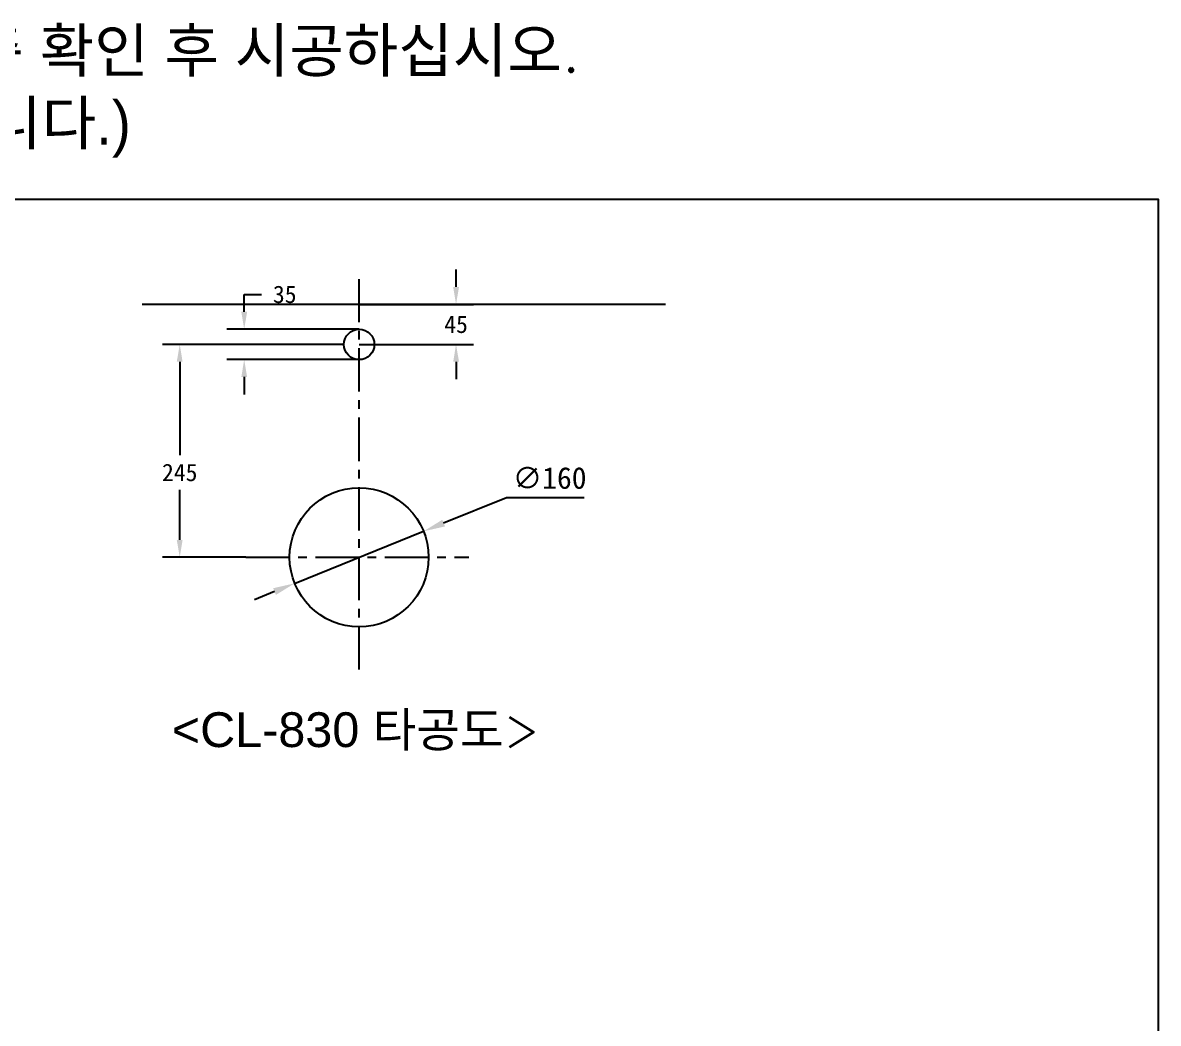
# Model space of a CAD drawing. Extents: x 0 to 3100, y 0 to 2303.
# Drawn here: x 1793 to 3100, y 1152 to 2303 of the extents above; entities that cross this region are included whole.
import ezdxf

# ---------------------------------------------------------------- set-up
doc = ezdxf.new("R2010")
doc.units = 0
doc.header["$LTSCALE"] = 20
doc.header["$MEASUREMENT"] = 0
doc.linetypes.add('CENTER', pattern=[2, 1.25, -0.25, 0.25, -0.25])
doc.layers.get('0').update_dxf_attribs({"linetype": 'CONTINUOUS'})
doc.layers.get('DEFPOINTS').update_dxf_attribs({"linetype": 'CONTINUOUS'})
for name, color, linetype in [('3', 3, 'CONTINUOUS'), ('5', 5, 'CONTINUOUS'), ('7', 7, 'CONTINUOUS'), ('CENTER', 2, 'CENTER')]:
    doc.layers.add(name, color=color, linetype=linetype)
doc.layers.add('AM_5', color=3, linetype='CONTINUOUS', lineweight=15)
doc.styles.add('GHS', font='romans', dxfattribs={"bigfont": 'ghs'})
doc.dimstyles.new('Standard$0', dxfattribs={"dimtxt": 0.18, "dimasz": 0.18, "dimexe": 0.18, "dimexo": 0.0625, "dimgap": 0.09, "dimtad": 0, "dimtih": 1, "dimtoh": 1, "dimdec": 4, "dimzin": 0, "dimdsep": 46, "dimtxsty": 'Standard', "dimcen": 0.09, "dimadec": 0, "dimazin": 0, "dimtfac": 1, "dimtdec": 4, "dimtofl": 0, "dimtmove": 0, "dimatfit": 3, "dimfxl": 0, "dimtolj": 1, "dimtzin": 0, "dimarcsym": 0})
doc.dimstyles.new('STANDARD$3', dxfattribs={"dimtxt": 2.5, "dimasz": 2, "dimexe": 2, "dimexo": 1, "dimgap": 1.5, "dimtad": 1, "dimdec": 0, "dimlfac": 10, "dimrnd": 0.5, "dimzin": 0, "dimdsep": 46, "dimtxsty": 'Standard', "dimcen": 0, "dimclrt": 2, "dimadec": 0, "dimazin": 0, "dimtfac": 1, "dimtdec": 0, "dimtmove": 0, "dimatfit": 3, "dimfxl": 0, "dimtolj": 1, "dimtzin": 0, "dimarcsym": 0})

# ---------------------------------------------------------------- blocks, each defined once
blk = doc.blocks.new('*D46')
at = {"layer": '3', "color": 3, "lineweight": -2}
for p, q in [((2162.5, 1932.9), (1953.5, 1932.9)), ((1973.5, 1912.9), (1973.5, 1805.4)), ((1973.5, 1707.9), (1973.5, 1765.4)), ((2049.7, 1687.9), (1953.5, 1687.9))]:
    blk.add_line(p, q, dxfattribs=at)
at = {"layer": '3', "color": 3}
for points in [[(1970.1, 1912.9), (1976.8, 1912.9), (1973.5, 1932.9)], [(1970.1, 1707.9), (1976.8, 1707.9), (1973.5, 1687.9)]]:
    blk.add_solid(points, dxfattribs=at)
at = {"layer": 'DEFPOINTS', "color": 0}
for p in [(1973.5, 1932.9), (2162.5, 1932.9), (2049.7, 1687.9)]:
    blk.add_point(p, dxfattribs=at)
at = {"layer": '3', "color": 2, "insert": (1973.5, 1785.4), "char_height": 20, "attachment_point": 5}
blk.add_mtext('\\A1;245', dxfattribs=at)
blk = doc.blocks.new('*D47')
at = {"layer": '3', "color": 3, "lineweight": -2}
for p, q in [((2291.6, 1999), (2291.6, 2019)), ((2180, 1979), (2311.6, 1979)), ((2180, 1932.9), (2311.6, 1932.9)), ((2291.6, 1912.9), (2291.6, 1892.9))]:
    blk.add_line(p, q, dxfattribs=at)
at = {"layer": '3', "color": 3}
for points in [[(2288.3, 1999), (2295, 1999), (2291.6, 1979)], [(2288.3, 1912.9), (2295, 1912.9), (2291.6, 1932.9)]]:
    blk.add_solid(points, dxfattribs=at)
at = {"layer": 'DEFPOINTS', "color": 0}
for p in [(2180, 1979), (2291.6, 1979), (2180, 1932.9)]:
    blk.add_point(p, dxfattribs=at)
at = {"layer": '3', "color": 2, "insert": (2291.6, 1955.9), "char_height": 20, "attachment_point": 5}
blk.add_mtext('\\A1;45', dxfattribs=at)
blk = doc.blocks.new('*D66')
at = {"layer": 'AM_5', "color": 3, "lineweight": -2}
for p, q in [((2349.8, 1756.5), (2277.3, 1727.2)), ((2438.9, 1756.5), (2349.8, 1756.5)), ((2105.8, 1657.9), (2254.2, 1717.8)), ((2082.7, 1648.5), (2059.5, 1639.1))]:
    blk.add_line(p, q, dxfattribs=at)
at = {"layer": 'AM_5', "color": 3}
for points in [[(2275.8, 1731.1), (2278.9, 1723.4), (2254.2, 1717.8)], [(2081.1, 1652.3), (2084.2, 1644.6), (2105.8, 1657.9)]]:
    blk.add_solid(points, dxfattribs=at)
at = {"layer": 'DEFPOINTS', "color": 0}
for p in [(2254.2, 1717.8), (2105.8, 1657.9)]:
    blk.add_point(p, dxfattribs=at)
at = {"layer": 'AM_5', "color": 2, "insert": (2399.3, 1779), "char_height": 25, "attachment_point": 5}
blk.add_mtext('\\A1;∅160', dxfattribs=at)
blk = doc.blocks.new('*D67')
at = {"layer": '3', "color": 3, "lineweight": -2}
for p, q in [((2047.7, 1970.4), (2047.7, 1990.4)), ((2047.7, 1990.4), (2067.7, 1990.4)), ((2180, 1950.4), (2027.7, 1950.4)), ((2180, 1915.4), (2027.7, 1915.4)), ((2047.7, 1895.4), (2047.7, 1875.4))]:
    blk.add_line(p, q, dxfattribs=at)
at = {"layer": '3', "color": 3}
for points in [[(2044.4, 1970.4), (2051.1, 1970.4), (2047.7, 1950.4)], [(2044.4, 1895.4), (2051.1, 1895.4), (2047.7, 1915.4)]]:
    blk.add_solid(points, dxfattribs=at)
at = {"layer": 'DEFPOINTS', "color": 0}
for p in [(2047.7, 1950.4), (2180, 1950.4), (2180, 1915.4)]:
    blk.add_point(p, dxfattribs=at)
at = {"layer": '3', "color": 2, "insert": (2094.4, 1990.4), "char_height": 20, "attachment_point": 5}
blk.add_mtext('\\A1;35', dxfattribs=at)

msp = doc.modelspace()

# ---------------------------------------------------------------- linework, layer by layer
at = {"layer": '3', "color": 1}
msp.add_circle((2180, 1687.85283), 80, dxfattribs=at)
at = {"layer": '5'}
msp.add_line((1930.3283, 1979.02925), (2532.87347, 1979.02925), dxfattribs=at)
at = {"layer": '5', "color": 212}
msp.add_lwpolyline([(0, 2100), (3100, 2100), (3100, 0), (0, 0)], close=True, dxfattribs=at)
at = {"layer": '7', "color": 1}
msp.add_circle((2180, 1932.85283), 17.5, dxfattribs=at)
at = {"layer": 'CENTER', "color": 2, "linetype": 'CENTER', "ltscale": 2}
for p, q in [((2180, 1558.68469), (2180, 2007.85283)), ((2049.73667, 1687.85283), (2306.18258, 1687.85283))]:
    msp.add_line(p, q, dxfattribs=at)

# ---------------------------------------------------------------- texts
at = {"insert": (1964.35301, 1509.49032), "char_height": 40, "width": 557.6703884, "attachment_point": 1, "style": 'GHS'}
msp.add_mtext('{\\fArial|b0|i0|c0|p34;<CL-830 \\fGulim|b0|i0|c129|p50;타공도}>', dxfattribs=at)
at = {"layer": '3', "insert": (57.59897, 2296.26076), "char_height": 50, "attachment_point": 1, "style": 'GHS'}
msp.add_mtext_dynamic_manual_height_columns('{\\fGulim|b0|i0|c129|p50;※주의}: {\\fGulim|b0|i0|c129|p50;카운터 설치부 도기허용차는 }±3%{\\fGulim|b0|i0|c129|p50;이므로 반드시 실측 확인 후 시공하십시오}.\\P     ({\\fGulim|b0|i0|c129|p50;아래의 타공SIZE는 도면 규격기준에서의 타공SIZE입니다.)}', width=3042.4010348, gutter_width=13.505, heights=[0], dxfattribs=at)

# ---------------------------------------------------------------- dimensions: what is measured, and where the dimension line sits
at = {"layer": '3'}
dim = msp.add_linear_dim(base=(2291.62919, 1979.02925), p1=(2180, 1932.85283), p2=(2180, 1979.02925), angle=90, text='45', dimstyle='Standard$0', override={"dimtxt": 20, "dimasz": 20, "dimexe": 20, "dimexo": 0, "dimgap": 10, "dimzin": 8, "dimclrd": 3, "dimclre": 3, "dimclrt": 2}, dxfattribs=at)
dim.commit()
dim.dimension.update_dxf_attribs({"geometry": '*D47', "text_midpoint": (2291.62919, 1955.94104), "dimtype": 160})
for base, p1, p2, picture, middle in [((2047.72759, 1950.35283), (2180, 1915.35283), (2180, 1950.35283), '*D67', (2094.39426, 1990.35283)), ((1973.45109, 1932.85283), (2049.73667, 1687.85283), (2162.5, 1932.85283), '*D46', (1973.45109, 1785.35283))]:
    dim = msp.add_linear_dim(base=base, p1=p1, p2=p2, angle=90, dimstyle='Standard$0', override={"dimtxt": 20, "dimasz": 20, "dimexe": 20, "dimexo": 0, "dimgap": 10, "dimzin": 8, "dimclrd": 3, "dimclre": 3, "dimclrt": 2}, dxfattribs=at)
    dim.commit()
    dim.dimension.update_dxf_attribs({"geometry": picture, "text_midpoint": middle, "dimtype": 160})
at = {"layer": 'AM_5'}
dim = msp.add_diameter_dim_2p(p1=(2105.83628, 1657.85713), p2=(2254.16372, 1717.84853), dimstyle='STANDARD$3', override={"dimtxt": 25, "dimasz": 25, "dimexe": 20, "dimexo": 0, "dimgap": 10, "dimtih": 1, "dimtoh": 1, "dimlfac": 1, "dimzin": 8, "dimpost": '', "dimclrd": 3, "dimclre": 3}, dxfattribs=at)
dim.commit()
dim.dimension.update_dxf_attribs({"geometry": '*D66', "text_midpoint": (2399.34684, 1756.5141), "dimtype": 163})

doc.saveas('drawing.dxf')
